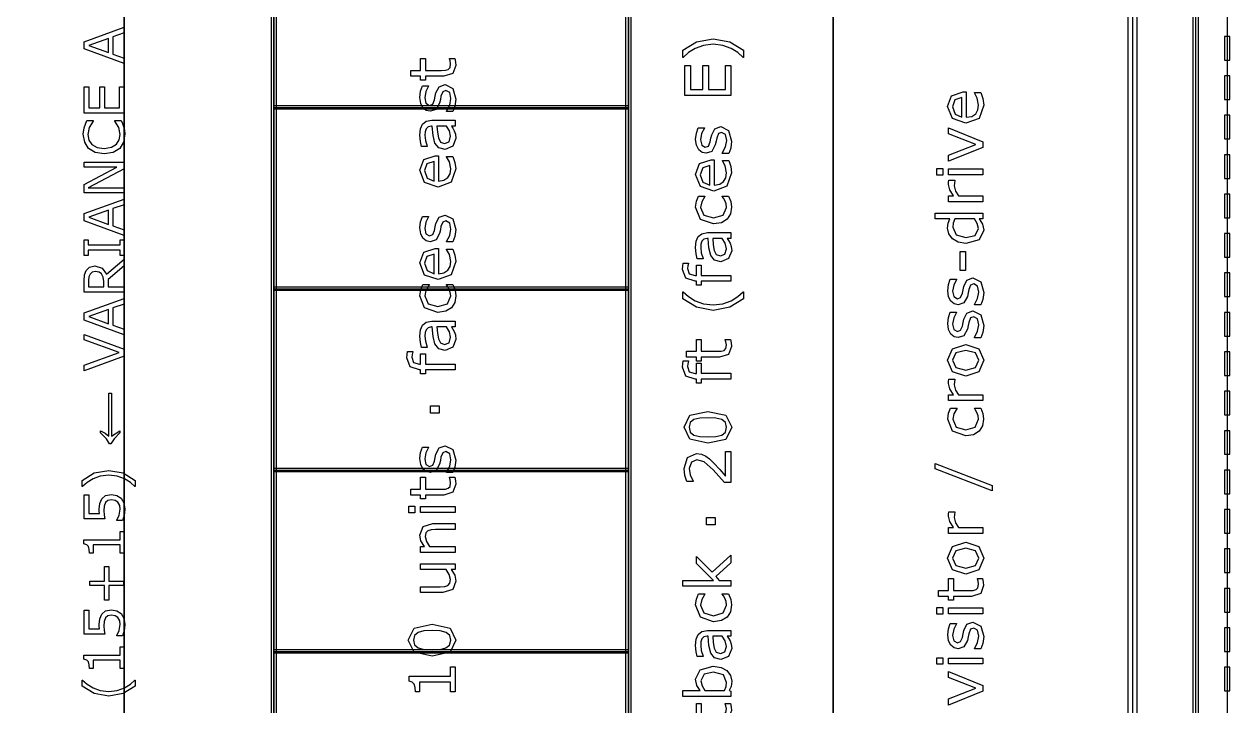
# Model space of a CAD drawing. Extents: x -17 to 192, y 167 to 459.
# Drawn here: x 26.8 to 67.3, y 397.69 to 420.57 of the extents above; entities that cross this region are included whole.
import ezdxf

# ---------------------------------------------------------------- set-up
doc = ezdxf.new("R2010")
doc.units = 0

msp = doc.modelspace()

# ---------------------------------------------------------------- linework, layer by layer
at = {"layer": 'Layer 1', "color": 7}
for points in [[(4.603848, 443.071168), (4.603848, 323.426942), (64.187733, 323.426942), (64.187733, 443.071168), (4.603848, 443.071168)], [(4.92114, 442.753876), (63.870439, 442.753876), (63.870439, 323.744236), (4.92114, 323.744236), (4.92114, 442.753876)], [(66.053249, 442.912522), (66.053249, 323.585589), (66.238251, 323.585589), (66.238251, 442.912522), (66.053249, 442.912522)], [(35.097038, 436.125865), (35.097038, 375.086773), (47.188275, 375.086773), (47.188275, 436.125865), (35.097038, 436.125865)]]:
    msp.add_lwpolyline(points, close=True, dxfattribs=at)
for points in [[(66.14575, 442.912522), (66.14575, 323.585589)], [(25.135385, 436.033364), (30.162462, 436.033364), (30.162462, 375.179274), (25.135385, 375.179274), (25.135385, 436.033364)], [(25.135385, 436.033364), (35.189539, 436.033364), (35.189539, 375.179274), (25.135385, 375.179274), (25.135385, 436.033364)], [(30.162462, 436.033364), (35.189539, 436.033364), (35.189539, 375.179274), (30.162462, 375.179274), (30.162462, 436.033364)], [(35.189539, 436.033364), (47.095774, 436.033364), (47.095774, 375.179274), (35.189539, 375.179274), (35.189539, 436.033364)], [(35.28204, 435.940863), (47.003273, 435.940863), (47.003273, 375.271775), (35.28204, 375.271775), (35.28204, 435.940863)], [(47.095774, 436.033364), (53.974932, 436.033364), (53.974932, 375.179274), (47.095774, 375.179274), (47.095774, 436.033364)], [(53.974932, 436.033364), (64.029086, 436.033364), (64.029086, 375.179274), (53.974932, 375.179274), (53.974932, 436.033364)], [(67.204082, 436.033364), (67.204082, 375.179274)], [(30.162396, 420.470179), (30.162396, 420.279364), (29.787096, 420.147332), (29.787096, 419.56494), (30.162396, 419.432905), (30.162396, 419.251134), (28.815838, 419.741285), (28.815838, 419.980028), (30.162396, 420.470179)], [(29.63336, 420.092167), (28.972288, 419.856135), (29.63336, 419.619198), (29.63336, 420.092167)], [(49.944167, 420.080302), (50.503308, 419.979017), (50.961158, 419.694797), (50.961158, 419.458119), (50.950813, 419.458119), (50.776148, 419.617282), (50.546705, 419.758874), (50.267652, 419.860161), (49.944156, 419.898401), (49.621696, 419.860161), (49.341611, 419.758874), (49.112167, 419.617282), (48.937503, 419.458119), (48.927158, 419.458119), (48.927158, 419.694797), (49.385011, 419.979017), (49.944149, 420.080302), (49.944167, 420.080302)], [(67.111581, 420.158384), (67.111581, 419.364635), (67.296583, 419.364635), (67.296583, 420.158384), (67.111581, 420.158384)], [(41.264561, 419.421022), (41.288321, 419.301134), (41.297634, 419.186411), (41.202548, 418.917695), (40.897659, 418.82571), (40.283744, 418.82571), (40.283744, 418.694453), (40.120446, 418.694453), (40.120446, 418.82571), (39.788683, 418.82571), (39.788683, 419.020015), (40.120446, 419.020015), (40.120446, 419.421022), (40.283744, 419.421022), (40.283744, 419.020015), (40.809809, 419.020015), (40.952435, 419.024142), (41.047519, 419.053082), (41.108497, 419.115093), (41.127097, 419.23705), (41.113656, 419.336268), (41.089897, 419.410682), (41.089897, 419.421027), (41.264561, 419.421022)], [(50.535346, 419.188366), (50.535346, 418.174476), (48.996423, 418.174476), (48.996423, 419.188366), (49.178324, 419.188366), (49.178324, 418.379116), (49.600003, 418.379116), (49.600003, 419.188366), (49.781904, 419.188366), (49.781904, 418.379116), (50.353445, 418.379116), (50.353445, 419.188366), (50.535346, 419.188366)], [(67.111581, 418.835469), (67.111581, 418.04172), (67.296583, 418.04172), (67.296583, 418.835469), (67.111581, 418.835469)], [(30.162396, 418.473405), (30.162396, 417.586251), (28.815838, 417.586251), (28.815838, 418.473405), (28.975003, 418.473405), (28.975003, 417.76531), (29.343972, 417.76531), (29.343972, 418.473405), (29.503135, 418.473405), (29.503135, 417.76531), (30.003233, 417.76531), (30.003233, 418.473405), (30.162396, 418.473405)], [(40.942101, 418.543559), (41.201517, 418.412299), (41.302802, 418.055734), (41.27283, 417.820088), (41.205649, 417.641289), (40.987575, 417.641289), (40.987575, 417.651634), (41.098162, 417.856273), (41.138469, 418.072281), (41.097128, 418.272785), (40.966906, 418.345132), (40.863551, 418.305858), (40.803608, 418.154963), (40.781912, 418.046442), (40.755041, 417.92552), (40.637217, 417.709511), (40.444981, 417.646466), (40.310623, 417.675407), (40.197969, 417.765322), (40.121486, 417.912084), (40.092549, 418.112588), (40.118398, 418.32136), (40.179374, 418.498093), (40.387114, 418.498093), (40.387114, 418.487748), (40.295129, 418.306882), (40.256889, 418.098107), (40.29823, 417.918275), (40.419153, 417.844893), (40.526639, 417.889335), (40.585551, 418.029895), (40.610343, 418.149785), (40.633071, 418.261405), (40.739523, 418.470177), (40.942096, 418.543559), (40.942101, 418.543559)], [(58.444944, 418.296605), (58.444944, 417.446013), (58.630981, 417.478052), (58.760171, 417.565901), (58.834585, 417.693025), (58.859377, 417.856323), (58.812868, 418.093001), (58.719849, 418.263532), (58.719849, 418.273878), (58.931722, 418.273878), (59.000968, 418.073371), (59.028874, 417.858398), (58.873844, 417.409847), (58.431496, 417.248618), (57.981911, 417.402614), (57.815512, 417.809823), (57.951939, 418.169489), (58.339511, 418.296613), (58.444944, 418.296605)], [(58.296116, 418.107471), (58.059439, 418.029956), (57.975722, 417.79948), (58.067707, 417.550399), (58.296116, 417.446013), (58.296116, 418.107471)], [(35.189539, 417.829847), (35.189539, 417.724427), (47.095774, 417.724427), (47.095774, 417.829847), (35.189539, 417.829847)], [(35.189539, 417.777137), (47.095774, 417.777137)], [(67.111581, 417.512554), (67.111581, 416.718805), (67.296583, 416.718805), (67.296583, 417.512554), (67.111581, 417.512554)], [(30.064728, 417.333037), (30.105423, 417.242602), (30.145214, 417.137701), (30.174151, 417.017424), (30.186825, 416.875443), (30.146129, 416.608664), (30.016809, 416.400665), (29.798864, 416.265016), (29.490485, 416.216182), (29.192959, 416.263206), (28.971397, 416.398858), (28.837555, 416.60595), (28.791433, 416.876345), (28.817653, 417.092483), (28.909894, 417.333037), (29.122415, 417.333037), (29.122415, 417.319464), (28.986764, 417.098807), (28.944261, 416.864582), (28.97772, 416.680099), (29.07991, 416.534499), (29.251736, 416.436831), (29.49048, 416.402467), (29.73465, 416.440448), (29.901049, 416.539926), (30.000524, 416.687333), (30.032176, 416.866392), (29.987864, 417.108753), (29.854927, 417.320369), (29.854927, 417.333042), (30.064728, 417.333037)], [(41.274896, 417.344667), (41.274896, 417.151397), (41.151907, 417.151397), (41.201517, 417.081116), (41.251126, 416.996368), (41.290398, 416.884748), (41.306934, 416.736952), (41.203583, 416.472369), (40.940032, 416.36385), (40.728159, 416.419659), (40.600003, 416.58089), (40.536958, 416.834104), (40.512167, 417.151397), (40.482195, 417.151397), (40.372639, 417.127638), (40.304427, 417.061492), (40.272388, 416.962273), (40.264133, 416.841351), (40.284797, 416.670819), (40.342675, 416.476517), (40.342675, 416.466172), (40.145272, 416.466172), (40.111165, 416.630505), (40.092565, 416.842378), (40.113228, 417.05425), (40.181443, 417.211347), (40.304432, 417.310565), (40.4915, 417.344673), (41.274896, 417.344667)], [(40.990676, 417.151397), (40.66925, 417.151397), (40.684754, 416.941591), (40.714726, 416.751422), (40.78914, 416.616029), (40.926599, 416.564354), (41.076461, 416.624298), (41.126071, 416.807233), (41.086796, 416.994301), (40.990678, 417.151397), (40.990676, 417.151397)], [(50.202551, 417.136816), (50.461967, 417.005557), (50.563252, 416.648991), (50.53328, 416.413346), (50.466099, 416.234546), (50.248025, 416.234546), (50.248025, 416.244891), (50.358612, 416.44953), (50.398919, 416.665538), (50.357578, 416.866042), (50.227356, 416.93839), (50.124001, 416.899115), (50.064058, 416.748221), (50.042362, 416.639699), (50.015491, 416.518777), (49.897667, 416.302769), (49.705431, 416.239724), (49.571073, 416.268664), (49.458419, 416.35858), (49.381936, 416.505341), (49.352999, 416.705845), (49.378848, 416.914617), (49.439824, 417.09135), (49.647564, 417.09135), (49.647564, 417.081005), (49.555579, 416.900139), (49.517339, 416.691364), (49.55868, 416.511533), (49.679603, 416.43815), (49.787089, 416.482593), (49.846001, 416.623152), (49.870793, 416.743043), (49.893521, 416.854662), (49.999973, 417.063434), (50.202546, 417.136816), (50.202551, 417.136816)], [(57.847566, 417.094613), (59.002016, 416.62746), (59.002016, 416.432123), (57.847566, 415.968068), (57.847566, 416.178909), (58.76637, 416.536509), (57.847566, 416.891008), (57.847566, 417.094613)], [(30.162396, 415.934933), (30.162396, 415.713371), (28.957821, 415.074908), (30.162396, 415.074908), (30.162396, 414.907607), (28.815838, 414.907607), (28.815838, 415.185237), (29.915511, 415.767632), (28.815838, 415.767632), (28.815838, 415.934933), (30.162396, 415.934933)], [(40.717824, 416.153009), (40.717824, 415.302417), (40.903861, 415.334456), (41.033051, 415.422305), (41.107465, 415.549429), (41.132257, 415.712727), (41.085748, 415.949405), (40.992729, 416.119936), (40.992729, 416.130282), (41.204602, 416.130282), (41.273848, 415.929778), (41.301754, 415.714804), (41.146724, 415.266254), (40.704376, 415.105022), (40.254791, 415.259018), (40.088392, 415.666229), (40.224819, 416.025896), (40.612391, 416.15302), (40.717824, 416.153009)], [(40.568996, 415.963875), (40.332319, 415.88636), (40.248602, 415.655882), (40.340587, 415.406803), (40.568996, 415.302417), (40.568996, 415.963875)], [(49.978274, 416.017506), (49.978274, 415.166914), (50.164311, 415.198952), (50.293501, 415.286802), (50.367915, 415.413926), (50.392707, 415.577224), (50.346198, 415.813901), (50.253179, 415.984433), (50.253179, 415.994778), (50.465052, 415.994778), (50.534298, 415.794275), (50.562204, 415.579301), (50.407174, 415.130751), (49.964826, 414.969519), (49.515241, 415.123514), (49.348842, 415.530726), (49.485269, 415.890392), (49.872841, 416.017516), (49.978274, 416.017506)], [(67.111581, 416.189639), (67.111581, 415.39589), (67.296583, 415.39589), (67.296583, 416.189639), (67.111581, 416.189639)], [(49.829446, 415.828371), (49.592769, 415.750856), (49.509052, 415.520378), (49.601037, 415.2713), (49.829446, 415.166914), (49.829446, 415.828371)], [(57.654296, 415.724157), (57.654296, 415.505048), (57.452758, 415.505048), (57.452758, 415.724157), (57.654296, 415.724157)], [(59.002016, 415.711754), (59.002016, 415.517452), (57.847566, 415.517452), (57.847566, 415.711754), (59.002016, 415.711754)], [(58.059439, 415.33245), (58.059439, 415.322105), (58.044966, 415.237354), (58.039807, 415.141236), (58.080114, 414.967603), (58.182433, 414.806374), (59.002016, 414.806374), (59.002016, 414.61207), (57.847566, 414.61207), (57.847566, 414.806374), (58.018098, 414.806374), (57.886841, 415.009979), (57.847566, 415.190845), (57.850662, 415.264227), (57.859975, 415.33244), (58.059439, 415.33245)], [(30.162396, 414.703227), (30.162396, 414.51241), (29.787096, 414.380378), (29.787096, 413.797986), (30.162396, 413.665954), (30.162396, 413.48418), (28.815838, 413.97433), (28.815838, 414.213077), (30.162396, 414.703227)], [(50.462998, 414.802078), (50.535346, 414.617076), (50.561196, 414.432074), (50.525022, 414.202631), (50.4134, 414.023831), (50.225297, 413.907044), (49.959682, 413.865703), (49.515265, 414.02073), (49.354036, 414.432074), (49.381939, 414.626379), (49.450154, 414.802078), (49.666159, 414.802078), (49.666159, 414.791733), (49.559707, 414.607763), (49.522498, 414.423795), (49.634121, 414.162313), (49.959682, 414.06723), (50.281108, 414.160247), (50.39273, 414.423795), (50.377226, 414.543686), (50.336919, 414.653239), (50.291443, 414.73282), (50.24907, 414.791733), (50.24907, 414.802078), (50.462998, 414.802078)], [(67.111581, 414.866724), (67.111581, 414.072975), (67.296583, 414.072975), (67.296583, 414.866724), (67.111581, 414.866724)], [(29.63336, 414.325212), (28.972288, 414.089183), (29.63336, 413.852246), (29.63336, 414.325212)], [(40.942101, 414.164504), (41.201517, 414.033244), (41.302802, 413.676679), (41.27283, 413.441033), (41.205649, 413.262234), (40.987575, 413.262234), (40.987575, 413.272579), (41.098162, 413.477218), (41.138469, 413.693226), (41.097128, 413.89373), (40.966906, 413.966077), (40.863551, 413.926803), (40.803608, 413.775908), (40.781912, 413.667387), (40.755041, 413.546464), (40.637217, 413.330456), (40.444981, 413.267411), (40.310623, 413.296352), (40.197969, 413.386267), (40.121486, 413.533029), (40.092549, 413.733533), (40.118398, 413.942304), (40.179374, 414.119038), (40.387114, 414.119038), (40.387114, 414.108693), (40.295129, 413.927824), (40.256889, 413.719052), (40.29823, 413.539218), (40.419153, 413.465838), (40.526639, 413.51028), (40.585551, 413.65084), (40.610343, 413.770728), (40.633071, 413.88235), (40.739523, 414.091122), (40.942096, 414.164504), (40.942101, 414.164504)], [(59.002016, 414.229676), (59.002016, 414.035372), (58.881094, 414.035372), (58.993748, 413.860707), (59.034054, 413.663302), (58.874892, 413.334642), (58.433575, 413.21372), (58.172093, 413.255061), (57.976757, 413.368747), (57.856866, 413.532045), (57.815525, 413.726349), (57.835157, 413.887578), (57.894069, 414.035372), (57.393841, 414.035372), (57.393841, 414.229676), (59.002016, 414.229676)], [(58.717796, 414.035372), (58.055304, 414.035372), (58.006729, 413.894812), (57.993288, 413.759422), (58.106977, 413.505174), (58.429437, 413.414223), (58.742595, 413.484502), (58.849047, 413.709813), (58.812876, 413.877244), (58.71779, 414.035372), (58.717796, 414.035372)], [(50.535346, 413.574246), (50.535346, 413.380979), (50.412357, 413.380979), (50.461967, 413.310697), (50.511576, 413.225949), (50.550848, 413.114327), (50.567384, 412.966533), (50.464033, 412.70195), (50.200482, 412.593429), (49.988609, 412.64924), (49.860453, 412.810472), (49.797408, 413.063685), (49.772617, 413.380979), (49.742645, 413.380979), (49.633089, 413.357193), (49.564877, 413.291047), (49.532838, 413.191828), (49.524583, 413.070906), (49.545247, 412.900374), (49.603125, 412.70607), (49.603125, 412.695725), (49.405722, 412.695725), (49.371615, 412.860057), (49.353015, 413.07193), (49.373678, 413.283803), (49.441893, 413.440899), (49.564882, 413.540117), (49.75195, 413.574222), (50.535346, 413.574246)], [(67.111581, 413.543809), (67.111581, 412.75006), (67.296583, 412.75006), (67.296583, 413.543809), (67.111581, 413.543809)], [(30.162396, 413.336775), (30.162396, 412.805024), (30.024937, 412.805024), (30.024937, 412.981369), (28.953299, 412.981369), (28.953299, 412.805024), (28.815838, 412.805024), (28.815838, 413.336775), (28.953299, 413.336775), (28.953299, 413.160428), (30.024937, 413.160428), (30.024937, 413.336775), (30.162396, 413.336775)], [(40.717824, 413.045193), (40.717824, 412.194599), (40.903861, 412.22664), (41.033051, 412.314489), (41.107465, 412.441614), (41.132257, 412.604909), (41.085748, 412.841589), (40.992729, 413.012121), (40.992729, 413.022466), (41.204602, 413.022466), (41.273848, 412.821962), (41.301754, 412.606988), (41.146724, 412.158436), (40.704376, 411.997207), (40.254791, 412.151202), (40.088392, 412.558411), (40.224819, 412.91808), (40.612391, 413.045204), (40.717824, 413.045193)], [(50.251126, 413.380979), (49.9297, 413.380979), (49.945204, 413.171172), (49.975176, 412.981003), (50.04959, 412.845611), (50.187049, 412.793935), (50.336911, 412.853879), (50.386521, 413.036812), (50.347246, 413.223882), (50.251128, 413.380979), (50.251126, 413.380979)], [(30.162396, 412.688364), (30.162396, 412.455949), (29.627028, 412.005592), (29.627028, 411.75328), (30.162396, 411.75328), (30.162396, 411.574221), (28.815838, 411.574221), (28.815838, 411.951331), (28.83211, 412.154806), (28.888178, 412.301309), (29.004837, 412.415254), (29.182087, 412.456854), (29.426257, 412.383604), (29.573664, 412.181937), (30.162396, 412.688364)], [(40.568996, 412.856056), (40.332319, 412.778541), (40.248602, 412.548066), (40.340587, 412.298985), (40.568996, 412.194599), (40.568996, 412.856056)], [(58.422196, 412.943967), (58.422196, 412.299046), (58.235127, 412.299046), (58.235127, 412.943967), (58.422196, 412.943967)], [(29.194755, 412.269656), (29.092565, 412.24886), (29.016601, 412.181939), (28.980427, 412.089698), (28.969579, 411.963994), (28.969579, 411.753283), (29.477817, 411.753283), (29.477817, 411.934152), (29.463344, 412.082461), (29.407276, 412.190078), (29.320458, 412.249765), (29.194755, 412.269662), (29.194755, 412.269656)], [(49.115279, 412.554157), (49.115279, 412.543812), (49.096679, 412.460097), (49.086333, 412.369147), (49.142142, 412.187246), (49.341614, 412.131435), (49.380888, 412.131435), (49.380888, 412.481801), (49.544186, 412.481801), (49.544186, 412.137637), (50.535346, 412.137637), (50.535346, 411.943332), (49.544194, 411.943332), (49.544194, 411.812075), (49.380896, 411.812075), (49.380896, 411.943332), (49.342656, 411.943332), (49.027429, 412.045652), (48.916842, 412.341241), (48.923033, 412.458028), (48.937505, 412.554149), (49.115279, 412.554157)], [(67.111581, 412.220894), (67.111581, 411.427145), (67.296583, 411.427145), (67.296583, 412.220894), (67.111581, 412.220894)], [(41.202548, 411.829765), (41.274896, 411.644764), (41.300746, 411.459762), (41.264572, 411.230318), (41.15295, 411.051518), (40.964847, 410.934729), (40.699232, 410.893388), (40.254815, 411.048417), (40.093586, 411.459762), (40.121489, 411.654064), (40.189704, 411.829765), (40.405709, 411.829765), (40.405709, 411.81942), (40.299257, 411.635453), (40.262048, 411.451486), (40.373671, 411.190004), (40.699232, 411.094918), (41.020658, 411.187937), (41.13228, 411.451486), (41.116776, 411.571374), (41.076469, 411.680929), (41.030993, 411.760511), (40.98862, 411.81942), (40.98862, 411.829765), (41.202548, 411.829765)], [(58.66921, 412.0541), (58.928626, 411.922843), (59.029911, 411.566275), (58.999939, 411.330632), (58.932759, 411.151832), (58.714684, 411.151832), (58.714684, 411.162167), (58.825272, 411.366806), (58.865578, 411.582812), (58.824237, 411.783318), (58.694015, 411.855663), (58.590661, 411.816391), (58.530717, 411.665494), (58.509021, 411.556975), (58.48215, 411.436053), (58.364326, 411.220045), (58.172091, 411.157), (58.037733, 411.185937), (57.925079, 411.275856), (57.848596, 411.422615), (57.819658, 411.623121), (57.845508, 411.831893), (57.906484, 412.008626), (58.114224, 412.008626), (58.114224, 411.998281), (58.022239, 411.817412), (57.983999, 411.60864), (58.02534, 411.428806), (58.146262, 411.355426), (58.253749, 411.399868), (58.312661, 411.540428), (58.337452, 411.660316), (58.36018, 411.771938), (58.466632, 411.98071), (58.669205, 412.05409), (58.66921, 412.0541)], [(35.189539, 411.744438), (35.189539, 411.639018), (47.095774, 411.639018), (47.095774, 411.744438), (35.189539, 411.744438)], [(35.189539, 411.691728), (47.095774, 411.691728)], [(50.961158, 411.589873), (50.961158, 411.353196), (50.503308, 411.068976), (49.944167, 410.967691), (49.385029, 411.068976), (48.927176, 411.353196), (48.927176, 411.589873), (48.937521, 411.589873), (49.112186, 411.429679), (49.34163, 411.289119), (49.621714, 411.187832), (49.944175, 411.149591), (50.26767, 411.1868), (50.546723, 411.289119), (50.776167, 411.430711), (50.950831, 411.589873), (50.961158, 411.589873)], [(30.162396, 411.369841), (30.162396, 411.179027), (29.787096, 411.046995), (29.787096, 410.464602), (30.162396, 410.332568), (30.162396, 410.150796), (28.815838, 410.640947), (28.815838, 410.879691), (30.162396, 411.369841)], [(29.63336, 410.991829), (28.972288, 410.755797), (29.63336, 410.51886), (29.63336, 410.991829)], [(41.274896, 410.601934), (41.274896, 410.408664), (41.151907, 410.408664), (41.201517, 410.338385), (41.251126, 410.253636), (41.290398, 410.142014), (41.306934, 409.994221), (41.203583, 409.729638), (40.940032, 409.621116), (40.728159, 409.676928), (40.600003, 409.838156), (40.536958, 410.09137), (40.512167, 410.408664), (40.482195, 410.408664), (40.372639, 410.384904), (40.304427, 410.318758), (40.272388, 410.21954), (40.264133, 410.098617), (40.284797, 409.928086), (40.342675, 409.733781), (40.342675, 409.723436), (40.145272, 409.723436), (40.111165, 409.887766), (40.092565, 410.099639), (40.113228, 410.311514), (40.181443, 410.46861), (40.304432, 410.567829), (40.4915, 410.601934), (41.274896, 410.601934)], [(58.66921, 410.951326), (58.928626, 410.820069), (59.029911, 410.463501), (58.999939, 410.227858), (58.932759, 410.049058), (58.714684, 410.049058), (58.714684, 410.059404), (58.825272, 410.264043), (58.865578, 410.480048), (58.824237, 410.680555), (58.694015, 410.752899), (58.590661, 410.713627), (58.530717, 410.56273), (58.509021, 410.454212), (58.48215, 410.333289), (58.364326, 410.117281), (58.172091, 410.054236), (58.037733, 410.083174), (57.925079, 410.173092), (57.848596, 410.319854), (57.819658, 410.520357), (57.845508, 410.729129), (57.906484, 410.905863), (58.114224, 410.905863), (58.114224, 410.895518), (58.022239, 410.714649), (57.983999, 410.505877), (58.02534, 410.326042), (58.146262, 410.252663), (58.253749, 410.297105), (58.312661, 410.437665), (58.337452, 410.557553), (58.36018, 410.669175), (58.466632, 410.877947), (58.669205, 410.951326), (58.66921, 410.951326)], [(67.111581, 410.897979), (67.111581, 410.10423), (67.296583, 410.10423), (67.296583, 410.897979), (67.111581, 410.897979)], [(40.990676, 410.408664), (40.66925, 410.408664), (40.684754, 410.198857), (40.714726, 410.008688), (40.78914, 409.873298), (40.926599, 409.82162), (41.076461, 409.881567), (41.126071, 410.064499), (41.086796, 410.251567), (40.990678, 410.408664), (40.990676, 410.408664)], [(28.815838, 410.15803), (30.162396, 409.667882), (30.162396, 409.429136), (28.815838, 408.938985), (28.815838, 409.130705), (30.000519, 409.553029), (28.815838, 409.975357), (28.815838, 410.15803)], [(50.525011, 409.993075), (50.548771, 409.873185), (50.558084, 409.758464), (50.462998, 409.489746), (50.158109, 409.397764), (49.544194, 409.397764), (49.544194, 409.266504), (49.380896, 409.266504), (49.380896, 409.397764), (49.049133, 409.397764), (49.049133, 409.592065), (49.380896, 409.592065), (49.380896, 409.993075), (49.544194, 409.993075), (49.544194, 409.592065), (50.070259, 409.592065), (50.212885, 409.596193), (50.307969, 409.62513), (50.368947, 409.687143), (50.387547, 409.8091), (50.374106, 409.908319), (50.350347, 409.982733), (50.350347, 409.993078), (50.525011, 409.993075)], [(58.425296, 409.825816), (58.870748, 409.681121), (59.034044, 409.29355), (58.870748, 408.903909), (58.425296, 408.760248), (57.979847, 408.903909), (57.815515, 409.29355), (57.979847, 409.681121), (58.425296, 409.825816), (58.425296, 409.825816)], [(39.854818, 409.581842), (39.854818, 409.571497), (39.836218, 409.48778), (39.825873, 409.396829), (39.881681, 409.214929), (40.081153, 409.15912), (40.120428, 409.15912), (40.120428, 409.509486), (40.283726, 409.509486), (40.283726, 409.165319), (41.274896, 409.165319), (41.274896, 408.971017), (40.283744, 408.971017), (40.283744, 408.83976), (40.120446, 408.83976), (40.120446, 408.971017), (40.082206, 408.971017), (39.766979, 409.073337), (39.656392, 409.368926), (39.662583, 409.485713), (39.677055, 409.581831), (39.854818, 409.581842)], [(58.425296, 409.625313), (58.092501, 409.537461), (57.982948, 409.29355), (58.092501, 409.047569), (58.425296, 408.960754), (58.754993, 409.048604), (58.866613, 409.29355), (58.756025, 409.536429), (58.425296, 409.625313), (58.425296, 409.625313)], [(67.111581, 409.575064), (67.111581, 408.781315), (67.296583, 408.781315), (67.296583, 409.575064), (67.111581, 409.575064)], [(49.115279, 409.270639), (49.115279, 409.260294), (49.096679, 409.176577), (49.086333, 409.085627), (49.142142, 408.903726), (49.341614, 408.847915), (49.380888, 408.847915), (49.380888, 409.198281), (49.544186, 409.198281), (49.544186, 408.854117), (50.535346, 408.854117), (50.535346, 408.659815), (49.544194, 408.659815), (49.544194, 408.528555), (49.380896, 408.528555), (49.380896, 408.659815), (49.342656, 408.659815), (49.027429, 408.762132), (48.916842, 409.057721), (48.923033, 409.174511), (48.937505, 409.270629), (49.115279, 409.270639)], [(58.059428, 408.658963), (58.059428, 408.648629), (58.044956, 408.56388), (58.039796, 408.467762), (58.080103, 408.29413), (58.182423, 408.132898), (59.002016, 408.132898), (59.002016, 407.938596), (57.847566, 407.938596), (57.847566, 408.132898), (58.018098, 408.132898), (57.886841, 408.336503), (57.847566, 408.517372), (57.850662, 408.590751), (57.859975, 408.658963), (58.059428, 408.658963)], [(29.370197, 406.857204), (29.370197, 406.925932), (29.520317, 406.845448), (29.649637, 406.749587), (29.649637, 408.192004), (29.740976, 408.192004), (29.740976, 406.749587), (30.020415, 406.928646), (30.020415, 406.858109), (29.823269, 406.657346), (29.712036, 406.483713), (29.671341, 406.483713), (29.569151, 406.650109), (29.370197, 406.857204), (29.370197, 406.857204)], [(67.111581, 408.252149), (67.111581, 407.4584), (67.296583, 407.4584), (67.296583, 408.252149), (67.111581, 408.252149)], [(40.746754, 407.763868), (40.746754, 407.516856), (40.454265, 407.516856), (40.454265, 407.763868), (40.746754, 407.763868)], [(49.765367, 407.57462), (50.374114, 407.444398), (50.567384, 407.042353), (50.371016, 406.63721), (49.767436, 406.510089), (49.161787, 406.639279), (48.965419, 407.042353), (49.164888, 407.446464), (49.765367, 407.57462), (49.765367, 407.57462)], [(50.234589, 407.302803), (50.038218, 407.351378), (49.765367, 407.364819), (49.492516, 407.351378), (49.296148, 407.301769), (49.176257, 407.20255), (49.135951, 407.042353), (49.176257, 406.881124), (49.298214, 406.780871), (49.497683, 406.732296), (49.767436, 406.719887), (50.037186, 406.731264), (50.231488, 406.779842), (50.35448, 406.875959), (50.396853, 407.042356), (50.356546, 407.203587), (50.234589, 407.302806), (50.234589, 407.302803)], [(58.929658, 407.689515), (59.002005, 407.504513), (59.027855, 407.319512), (58.991681, 407.090068), (58.880059, 406.911268), (58.691956, 406.794481), (58.426342, 406.75314), (57.981924, 406.908167), (57.820695, 407.319512), (57.848598, 407.513816), (57.916813, 407.689515), (58.132819, 407.689515), (58.132819, 407.67917), (58.026366, 407.4952), (57.989158, 407.311233), (58.10078, 407.049751), (58.426342, 406.954668), (58.747768, 407.047684), (58.85939, 407.311233), (58.843885, 407.431123), (58.803579, 407.540677), (58.758102, 407.620258), (58.715729, 407.67917), (58.715729, 407.689515), (58.929658, 407.689515)], [(67.111581, 406.929234), (67.111581, 406.135485), (67.296583, 406.135485), (67.296583, 406.929234), (67.111581, 406.929234)], [(40.94209, 406.424417), (41.201506, 406.29316), (41.302791, 405.936592), (41.272819, 405.700946), (41.205639, 405.522146), (40.987564, 405.522146), (40.987564, 405.532491), (41.098152, 405.737128), (41.138458, 405.953136), (41.097117, 406.15364), (40.966895, 406.225987), (40.863541, 406.186713), (40.803597, 406.035818), (40.781901, 405.927297), (40.75503, 405.806375), (40.637206, 405.590369), (40.444971, 405.527322), (40.310613, 405.556262), (40.197959, 405.646178), (40.121476, 405.792939), (40.092538, 405.993443), (40.118388, 406.202217), (40.179364, 406.378948), (40.387104, 406.378948), (40.387104, 406.368603), (40.295119, 406.187737), (40.256879, 405.978965), (40.29822, 405.79913), (40.419142, 405.725748), (40.526629, 405.77019), (40.585541, 405.91075), (40.610332, 406.03064), (40.63306, 406.14226), (40.739512, 406.351035), (40.942085, 406.424414), (40.94209, 406.424417)], [(50.535346, 406.231036), (50.535346, 405.18924), (50.319338, 405.18924), (50.133304, 405.40628), (49.948302, 405.609885), (49.643413, 405.881704), (49.398465, 405.955084), (49.211396, 405.875502), (49.143184, 405.655361), (49.176257, 405.451757), (49.277542, 405.237815), (49.277542, 405.22747), (49.060502, 405.22747), (48.994356, 405.422806), (48.964384, 405.660518), (49.079105, 406.031553), (49.38813, 406.165911), (49.552462, 406.143184), (49.69612, 406.07807), (49.822213, 405.982987), (49.959672, 405.851727), (50.17051, 405.623318), (50.358612, 405.403177), (50.358612, 406.231033), (50.535346, 406.231036)], [(57.393836, 405.828131), (59.316198, 405.087093), (59.316198, 404.908293), (57.393836, 405.646231), (57.393836, 405.828131)], [(29.645115, 405.597463), (30.134361, 405.508838), (30.534982, 405.260146), (30.534982, 405.053052), (30.525933, 405.053052), (30.373102, 405.19232), (30.172339, 405.316214), (29.928169, 405.404839), (29.64511, 405.438301), (29.362958, 405.404839), (29.117883, 405.316214), (28.91712, 405.19232), (28.764287, 405.053052), (28.755238, 405.053052), (28.755238, 405.260146), (29.155859, 405.508838), (29.645104, 405.597463), (29.645115, 405.597463)], [(35.189539, 405.659029), (35.189539, 405.553609), (47.095774, 405.553609), (47.095774, 405.659029), (35.189539, 405.659029)], [(35.189539, 405.606319), (47.095774, 405.606319)], [(41.264551, 405.36505), (41.28831, 405.245162), (41.297624, 405.130439), (41.202538, 404.861723), (40.897648, 404.769738), (40.283734, 404.769738), (40.283734, 404.638481), (40.120436, 404.638481), (40.120436, 404.769738), (39.788672, 404.769738), (39.788672, 404.964043), (40.120436, 404.964043), (40.120436, 405.36505), (40.283734, 405.36505), (40.283734, 404.964043), (40.809799, 404.964043), (40.952425, 404.96817), (41.047508, 404.99711), (41.108487, 405.059121), (41.127087, 405.181078), (41.113646, 405.280296), (41.089886, 405.35471), (41.089886, 405.365055), (41.264551, 405.36505)], [(67.111581, 405.606319), (67.111581, 404.81257), (67.296583, 404.81257), (67.296583, 405.606319), (67.111581, 405.606319)], [(29.734645, 404.788985), (29.914609, 404.754621), (30.059301, 404.66057), (30.156969, 404.505024), (30.190431, 404.297027), (30.16691, 404.084509), (30.111744, 403.911778), (29.92093, 403.911778), (29.92093, 403.924452), (30.001416, 404.098085), (30.033973, 404.293421), (30.015875, 404.417315), (29.952571, 404.524931), (29.859425, 404.584616), (29.733721, 404.605412), (29.616159, 404.580991), (29.53929, 404.514975), (29.491361, 404.400125), (29.476888, 404.250005), (29.487736, 404.096267), (29.509432, 403.969659), (28.815803, 403.969659), (28.815803, 404.779944), (28.974064, 404.779944), (28.974064, 404.144196), (29.33218, 404.144196), (29.326756, 404.223777), (29.324903, 404.294318), (29.343901, 404.486037), (29.409012, 404.637061), (29.537427, 404.749197), (29.734573, 404.788988), (29.734645, 404.788985)], [(39.927176, 404.393536), (39.927176, 404.174427), (39.725638, 404.174427), (39.725638, 404.393536), (39.927176, 404.393536)], [(41.274896, 404.381132), (41.274896, 404.18683), (40.120446, 404.18683), (40.120446, 404.381132), (41.274896, 404.381132)], [(58.059428, 404.203428), (58.059428, 404.193083), (58.044956, 404.108331), (58.039796, 404.012214), (58.080103, 403.838581), (58.182423, 403.677352), (59.002016, 403.677352), (59.002016, 403.483048), (57.847566, 403.483048), (57.847566, 403.677352), (58.018098, 403.677352), (57.886841, 403.880957), (57.847566, 404.061823), (57.850662, 404.135205), (57.859975, 404.203417), (58.059428, 404.203428)], [(67.111581, 404.283404), (67.111581, 403.489655), (67.296583, 403.489655), (67.296583, 404.283404), (67.111581, 404.283404)], [(41.274896, 403.810625), (41.274896, 403.616323), (40.617571, 403.616323), (40.468743, 403.60701), (40.35919, 403.572905), (40.295111, 403.498491), (40.273415, 403.372399), (40.31269, 403.206003), (40.412943, 403.039604), (41.274896, 403.039604), (41.274896, 402.845302), (40.120446, 402.845302), (40.120446, 403.039604), (40.248602, 403.039604), (40.130781, 403.227706), (40.088405, 403.427175), (40.201062, 403.71243), (40.525589, 403.810614), (41.274896, 403.810625)], [(50.007215, 404.01722), (50.007215, 403.770208), (49.714726, 403.770208), (49.714726, 404.01722), (50.007215, 404.01722)], [(30.162396, 403.545524), (30.162396, 402.816627), (30.024937, 402.816627), (30.024937, 403.096974), (29.12241, 403.096974), (29.12241, 402.816627), (28.999419, 402.816627), (28.99037, 402.938714), (28.962337, 403.037287), (28.905362, 403.102398), (28.811311, 403.130433), (28.811311, 403.270607), (30.024932, 403.270607), (30.024932, 403.545524), (30.162396, 403.545524)], [(58.425296, 403.182301), (58.870748, 403.037609), (59.034044, 402.650034), (58.870748, 402.260396), (58.425296, 402.116736), (57.979847, 402.260396), (57.815515, 402.650034), (57.979847, 403.037609), (58.425296, 403.182301), (58.425296, 403.182301)], [(58.425296, 402.981798), (58.092501, 402.893948), (57.982948, 402.650034), (58.092501, 402.404057), (58.425296, 402.317239), (58.754993, 402.405089), (58.866613, 402.650034), (58.756025, 402.892914), (58.425296, 402.981798), (58.425296, 402.981798)], [(67.111581, 402.960489), (67.111581, 402.16674), (67.296583, 402.16674), (67.296583, 402.960489), (67.111581, 402.960489)], [(50.535346, 402.751148), (50.535346, 402.494833), (50.02995, 402.031813), (50.149841, 401.905723), (50.535346, 401.905723), (50.535346, 401.711421), (48.927176, 401.711421), (48.927176, 401.905723), (49.958637, 401.905723), (49.380896, 402.46693), (49.380896, 402.711876), (49.914195, 402.175473), (50.535346, 402.751148)], [(29.645115, 402.375313), (29.645115, 401.882448), (30.137978, 401.882448), (30.137978, 401.732329), (29.645115, 401.732329), (29.645115, 401.239466), (29.500423, 401.239466), (29.500423, 401.732329), (29.007557, 401.732329), (29.007557, 401.882448), (29.500423, 401.882448), (29.500423, 402.375313), (29.645115, 402.375313)], [(41.274896, 402.462905), (41.274896, 402.268604), (41.146737, 402.268604), (41.265593, 402.080501), (41.306934, 401.882064), (41.196347, 401.598878), (40.869753, 401.497593), (40.120446, 401.497593), (40.120446, 401.691895), (40.777768, 401.691895), (40.928665, 401.70015), (41.035118, 401.735289), (41.101263, 401.807636), (41.121927, 401.936827), (41.082655, 402.10116), (40.982402, 402.26859), (40.120441, 402.26859), (40.120441, 402.462892), (41.274896, 402.462905)], [(58.991671, 401.963772), (59.01543, 401.843884), (59.024744, 401.729164), (58.929658, 401.460445), (58.624768, 401.368461), (58.010854, 401.368461), (58.010854, 401.237204), (57.847556, 401.237204), (57.847556, 401.368461), (57.515792, 401.368461), (57.515792, 401.562765), (57.847556, 401.562765), (57.847556, 401.963772), (58.010854, 401.963772), (58.010854, 401.562765), (58.536919, 401.562765), (58.679545, 401.566893), (58.774628, 401.595833), (58.835607, 401.657843), (58.854207, 401.7798), (58.840766, 401.879018), (58.817006, 401.953432), (58.817006, 401.963778), (58.991671, 401.963772)], [(50.462998, 401.454072), (50.535346, 401.26907), (50.561196, 401.084068), (50.525022, 400.854627), (50.4134, 400.675825), (50.225297, 400.559038), (49.959682, 400.517697), (49.515265, 400.672726), (49.354036, 401.084068), (49.381939, 401.278373), (49.450154, 401.454072), (49.666159, 401.454072), (49.666159, 401.443727), (49.559707, 401.259759), (49.522498, 401.075789), (49.634121, 400.814307), (49.959682, 400.719224), (50.281108, 400.812241), (50.39273, 401.075789), (50.377226, 401.19568), (50.336919, 401.305233), (50.291443, 401.384814), (50.24907, 401.443727), (50.24907, 401.454072), (50.462998, 401.454072)], [(67.111581, 401.637574), (67.111581, 400.843825), (67.296583, 400.843825), (67.296583, 401.637574), (67.111581, 401.637574)], [(29.734645, 400.918427), (29.914609, 400.884063), (30.059301, 400.790011), (30.156969, 400.634466), (30.190431, 400.426467), (30.16691, 400.213948), (30.111744, 400.04122), (29.92093, 400.04122), (29.92093, 400.05388), (30.001416, 400.227513), (30.033973, 400.422849), (30.015875, 400.546744), (29.952571, 400.654359), (29.859425, 400.714047), (29.733721, 400.734843), (29.616159, 400.710422), (29.53929, 400.644403), (29.491361, 400.529553), (29.476888, 400.379433), (29.487736, 400.225696), (29.509432, 400.099089), (28.815803, 400.099089), (28.815803, 400.909375), (28.974064, 400.909375), (28.974064, 400.273626), (29.33218, 400.273626), (29.326756, 400.353208), (29.324903, 400.423746), (29.343901, 400.615466), (29.409012, 400.76649), (29.537427, 400.878628), (29.734573, 400.918418), (29.734645, 400.918427)], [(57.654296, 400.992258), (57.654296, 400.773149), (57.452758, 400.773149), (57.452758, 400.992258), (57.654296, 400.992258)], [(59.002016, 400.979854), (59.002016, 400.785552), (57.847566, 400.785552), (57.847566, 400.979854), (59.002016, 400.979854)], [(58.669221, 400.505468), (58.928637, 400.374208), (59.029922, 400.017643), (58.99995, 399.781997), (58.932769, 399.603197), (58.714695, 399.603197), (58.714695, 399.613542), (58.825282, 399.818181), (58.865589, 400.03419), (58.824248, 400.234693), (58.694026, 400.307041), (58.590671, 400.267766), (58.530728, 400.116872), (58.509032, 400.00835), (58.482161, 399.887428), (58.364337, 399.67142), (58.172101, 399.608375), (58.037743, 399.637315), (57.925089, 399.727231), (57.848606, 399.873993), (57.819669, 400.074496), (57.845518, 400.283268), (57.906494, 400.460002), (58.114234, 400.460002), (58.114234, 400.449656), (58.022249, 400.268787), (57.984009, 400.060016), (58.02535, 399.880181), (58.146273, 399.806802), (58.253759, 399.851244), (58.312671, 399.991803), (58.337463, 400.111691), (58.360191, 400.223314), (58.466643, 400.432085), (58.669216, 400.505468), (58.669221, 400.505468)], [(40.504917, 400.430993), (41.113664, 400.300767), (41.306934, 399.898726), (41.110566, 399.493583), (40.506986, 399.366459), (39.901337, 399.495649), (39.704969, 399.898726), (39.904438, 400.302834), (40.504917, 400.430993), (40.504917, 400.430993)], [(40.974139, 400.159173), (40.777768, 400.207751), (40.504917, 400.221191), (40.232066, 400.207751), (40.035698, 400.158141), (39.915807, 400.058923), (39.875501, 399.898726), (39.915807, 399.737494), (40.037764, 399.637244), (40.237233, 399.588666), (40.506986, 399.576257), (40.776736, 399.587634), (40.971038, 399.636209), (41.09403, 399.732327), (41.136403, 399.898726), (41.096096, 400.059955), (40.974139, 400.159173), (40.974139, 400.159173)], [(50.535346, 400.226243), (50.535346, 400.032973), (50.412357, 400.032973), (50.461967, 399.962691), (50.511576, 399.877943), (50.550848, 399.766321), (50.567384, 399.618527), (50.464033, 399.353944), (50.200482, 399.245423), (49.988609, 399.301234), (49.860453, 399.462466), (49.797408, 399.715679), (49.772617, 400.032973), (49.742645, 400.032973), (49.633089, 400.009187), (49.564877, 399.943041), (49.532838, 399.843822), (49.524583, 399.7229), (49.545247, 399.552368), (49.603125, 399.358066), (49.603125, 399.347721), (49.405722, 399.347721), (49.371615, 399.512054), (49.353015, 399.723926), (49.373678, 399.935799), (49.441893, 400.092895), (49.564882, 400.192114), (49.75195, 400.226221), (50.535346, 400.226243)], [(67.111581, 400.314659), (67.111581, 399.52091), (67.296583, 399.52091), (67.296583, 400.314659), (67.111581, 400.314659)], [(30.162396, 399.674964), (30.162396, 398.946068), (30.024937, 398.946068), (30.024937, 399.226413), (29.12241, 399.226413), (29.12241, 398.946068), (28.999419, 398.946068), (28.99037, 399.068154), (28.962337, 399.166727), (28.905362, 399.231839), (28.811311, 399.259873), (28.811311, 399.400045), (30.024932, 399.400045), (30.024932, 399.674964), (30.162396, 399.674964)], [(50.251126, 400.032973), (49.9297, 400.032973), (49.945204, 399.823166), (49.975176, 399.632997), (50.04959, 399.497605), (50.187049, 399.445929), (50.336911, 399.505873), (50.386521, 399.688808), (50.347246, 399.875876), (50.251128, 400.032973), (50.251126, 400.032973)], [(35.189539, 399.57362), (35.189539, 399.4682), (47.095774, 399.4682), (47.095774, 399.57362), (35.189539, 399.57362)], [(35.189539, 399.52091), (47.095774, 399.52091)], [(57.654296, 399.308642), (57.654296, 399.089533), (57.452758, 399.089533), (57.452758, 399.308642), (57.654296, 399.308642)], [(59.002016, 399.296239), (59.002016, 399.101937), (57.847566, 399.101937), (57.847566, 399.296239), (59.002016, 399.296239)], [(41.274896, 398.999556), (41.274896, 398.166533), (41.1178, 398.166533), (41.1178, 398.486927), (40.086339, 398.486927), (40.086339, 398.166533), (39.945779, 398.166533), (39.935434, 398.30606), (39.903396, 398.418715), (39.838282, 398.493128), (39.730795, 398.525167), (39.730795, 398.685364), (41.117789, 398.685364), (41.117789, 398.999556), (41.274896, 398.999556)], [(49.949326, 399.026316), (50.209774, 398.984975), (50.404078, 398.875422), (50.527067, 398.71419), (50.567374, 398.52092), (50.543614, 398.349357), (50.481601, 398.204662), (50.535346, 398.192261), (50.535346, 398.01036), (48.927176, 398.01036), (48.927176, 398.204662), (49.501819, 398.204662), (49.392265, 398.378294), (49.348855, 398.585), (49.505951, 398.90746), (49.949337, 399.026316), (49.949326, 399.026316)], [(67.111581, 398.991744), (67.111581, 398.197995), (67.296583, 398.197995), (67.296583, 398.991744), (67.111581, 398.991744)], [(30.534982, 398.561726), (30.534982, 398.354632), (30.134361, 398.10594), (29.645115, 398.017315), (29.155869, 398.10594), (28.755248, 398.354632), (28.755248, 398.561726), (28.764297, 398.561726), (28.917131, 398.421553), (29.117894, 398.298564), (29.362969, 398.209939), (29.64512, 398.176478), (29.928179, 398.209034), (30.17235, 398.298564), (30.373113, 398.422458), (30.525944, 398.561726), (30.534982, 398.561726)], [(49.954486, 398.825813), (49.641325, 398.757598), (49.533838, 398.537457), (49.571047, 398.365893), (49.665098, 398.204662), (50.326556, 398.204662), (50.378231, 398.346256), (50.392704, 398.481648), (50.287284, 398.733828), (49.954488, 398.825813), (49.954486, 398.825813)], [(57.847566, 398.845622), (59.002016, 398.378466), (59.002016, 398.18313), (57.847566, 397.719078), (57.847566, 397.929916), (58.76637, 398.287516), (57.847566, 398.642017), (57.847566, 398.845622)], [(50.525001, 397.775749), (50.54876, 397.655858), (50.558074, 397.541138), (50.462988, 397.272419), (50.158098, 397.180437), (49.544184, 397.180437), (49.544184, 397.049178), (49.380886, 397.049178), (49.380886, 397.180437), (49.049122, 397.180437), (49.049122, 397.374739), (49.380886, 397.374739), (49.380886, 397.775749), (49.544184, 397.775749), (49.544184, 397.374739), (50.070249, 397.374739), (50.212875, 397.378866), (50.307958, 397.407804), (50.368937, 397.469817), (50.387537, 397.591771), (50.374096, 397.69099), (50.350336, 397.765404), (50.350336, 397.775749), (50.525001, 397.775749)]]:
    msp.add_lwpolyline(points, dxfattribs=at)

doc.saveas('drawing.dxf')
